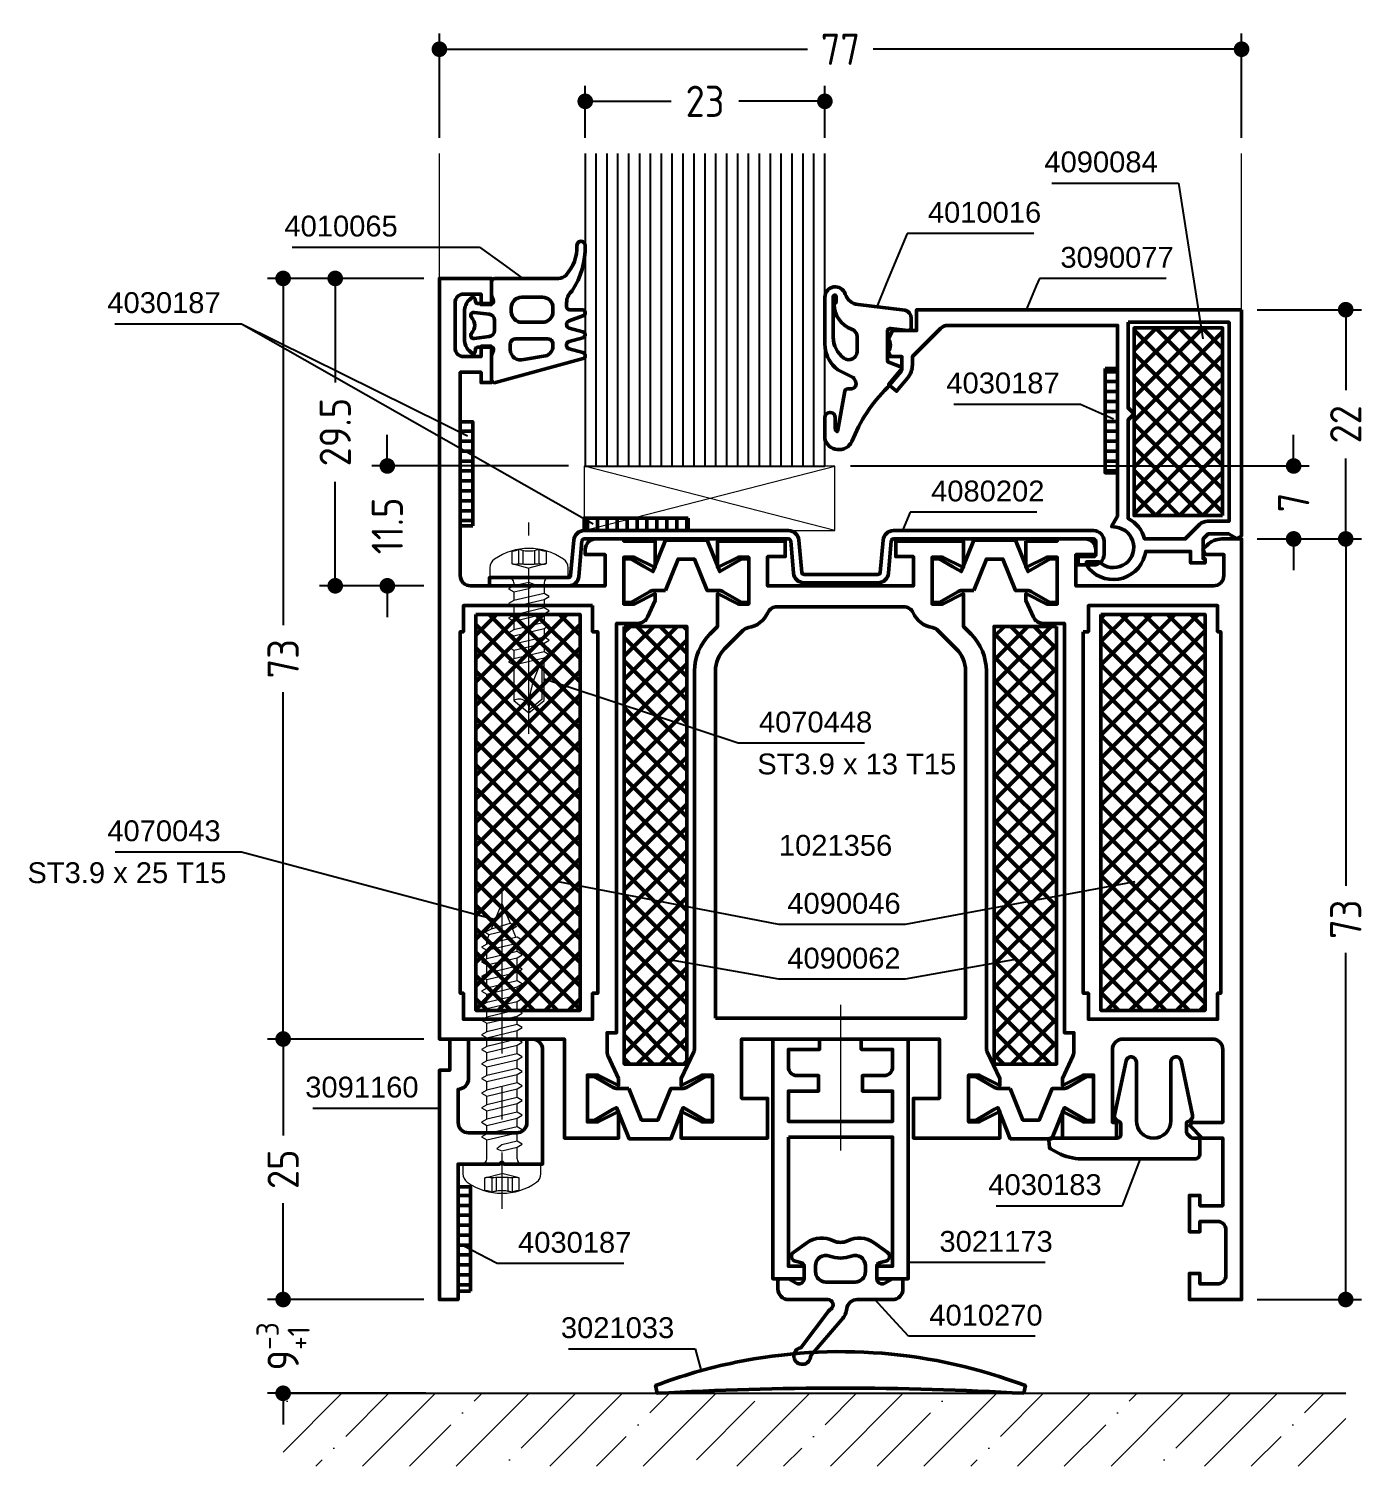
# Model space of a CAD drawing. Header units: millimetres. Extents: x 34 to 162, y 72 to 210.
import ezdxf
from ezdxf.enums import TextEntityAlignment as Align

# ---------------------------------------------------------------- set-up
doc = ezdxf.new("R2010")
doc.units = ezdxf.units.MM
doc.linetypes.add('CENTER', pattern=[50.8, 31.75, -6.35, 6.35, -6.35])
doc.linetypes.add('HIDDEN', pattern=[9.525, 6.35, -3.175])
for name, color, linetype, lineweight in [('AM_5', 3, 'Continuous', 25), ('AM_C', 50, 'Continuous', 50), ('AM_S', 80, 'Continuous', 50), ('Cent3', 70, 'CENTER', 18), ('CHide4', 10, 'HIDDEN', 13), ('Cont2', 2, 'Continuous', 25), ('Cont3', 70, 'Continuous', 18), ('Cont4', 10, 'Continuous', 13)]:
    doc.layers.add(name, color=color, linetype=linetype, lineweight=lineweight)
doc.styles.add('HBS_DIMTEXTSTYLE', font='isocp.shx')
doc.styles.add('SWISSL', font='swissl.ttf')
doc.dimstyles.new('Konstruktionsschnitt 1-1$0', dxfattribs={"dimscale": 0, "dimtxt": 3, "dimasz": 1.5, "dimexe": 1.5, "dimexo": 1.5, "dimgap": 1.5, "dimtad": 0, "dimdsep": 46, "dimtxsty": 'HBS_DIMTEXTSTYLE', "dimblk": 'PUNKT', "dimcen": 0, "dimclrd": 3, "dimclre": 3, "dimclrt": 2, "dimadec": 1, "dimazin": 2, "dimtfac": 0.7, "dimtofl": 0, "dimtmove": 0, "dimatfit": 3, "dimfxl": 0, "dimtolj": 1, "dimtzin": 0, "dimarcsym": 0})

# ---------------------------------------------------------------- blocks, each defined once
blk = doc.blocks.new('*U22', base_point=(87.42, 214.28))
for p, q in [((88.46, 214.28), (88.46, 244.28)), ((89.51, 214.28), (89.51, 244.28)), ((90.56, 214.28), (90.56, 244.28)), ((91.6, 214.28), (91.6, 244.28)), ((92.65, 214.28), (92.65, 244.28)), ((93.69, 214.28), (93.69, 244.28)), ((94.74, 214.28), (94.74, 244.28)), ((95.78, 214.28), (95.78, 244.28)), ((96.83, 214.28), (96.83, 244.28)), ((97.87, 214.28), (97.87, 244.28)), ((98.92, 214.28), (98.92, 244.28)), ((99.96, 214.28), (99.96, 244.28)), ((101.01, 214.28), (101.01, 244.28)), ((102.06, 214.28), (102.06, 244.28)), ((103.1, 214.28), (103.1, 244.28)), ((104.15, 214.28), (104.15, 244.28)), ((105.19, 214.28), (105.19, 244.28)), ((106.24, 214.28), (106.24, 244.28)), ((107.28, 214.28), (107.28, 244.28)), ((108.33, 214.28), (108.33, 244.28)), ((109.37, 214.28), (109.37, 244.28))]:
    blk.add_line(p, q)
blk.add_lwpolyline([(87.42, 244.28), (87.42, 214.28), (110.42, 214.28), (110.42, 244.28)])
blk = doc.blocks.new('PUNKT')
at = {"color": 0, "linetype": 'Continuous'}
blk.add_line((-0.5, 0), (-1, 0), dxfattribs=at)
at = {"color": 0, "linetype": 'Continuous', "const_width": 0.5}
blk.add_lwpolyline([(-0.25, 0, 1), (0.25, 0, 1)], format="xyb", close=True, dxfattribs=at)
blk = doc.blocks.new('*D30')
at = {"layer": 'AM_5', "color": 3, "lineweight": -2, "transparency": 16777216}
for p, q in [((71.92, 186.12), (56.92, 186.12)), ((58.42, 184.62), (58.42, 152.83)), ((58.42, 114.62), (58.42, 146.4)), ((71.92, 113.12), (56.92, 113.12))]:
    blk.add_line(p, q, dxfattribs=at)
at = {"layer": 'AM_5', "color": 3, "lineweight": -2, "transparency": 16777216, "xscale": 1.5, "yscale": 1.5, "zscale": 1.5}
for p, rotation in [((58.42, 186.12), 90), ((58.42, 113.12), 270)]:
    blk.add_blockref('PUNKT', p, dxfattribs=dict(at, rotation=rotation))
at = {"layer": 'AM_5', "color": 2, "transparency": 16777216, "insert": (58.42, 149.62), "char_height": 3, "attachment_point": 5, "rotation": 90, "style": 'HBS_DIMTEXTSTYLE'}
blk.add_mtext('\\A1;73', dxfattribs=at)
blk = doc.blocks.new('*D31')
at = {"layer": 'AM_5', "color": 3, "lineweight": -2, "transparency": 16777216}
for p, q in [((151.92, 161.12), (161.92, 161.12)), ((160.42, 159.62), (160.42, 127.83)), ((160.42, 89.62), (160.42, 121.4)), ((151.92, 88.12), (161.92, 88.12))]:
    blk.add_line(p, q, dxfattribs=at)
at = {"layer": 'AM_5', "color": 3, "lineweight": -2, "transparency": 16777216, "xscale": 1.5, "yscale": 1.5, "zscale": 1.5}
for p, rotation in [((160.42, 161.12), 90), ((160.42, 88.12), 270)]:
    blk.add_blockref('PUNKT', p, dxfattribs=dict(at, rotation=rotation))
at = {"layer": 'AM_5', "color": 2, "transparency": 16777216, "insert": (160.42, 124.62), "char_height": 3, "attachment_point": 5, "rotation": 90, "style": 'HBS_DIMTEXTSTYLE'}
blk.add_mtext('\\A1;73', dxfattribs=at)
blk = doc.blocks.new('*D32')
at = {"layer": 'AM_5', "color": 3, "lineweight": -2, "transparency": 16777216}
for p, q in [((58.42, 89.62), (58.42, 91.12)), ((71.92, 88.12), (56.92, 88.12)), ((72.12, 79.12), (56.92, 79.12)), ((58.42, 77.62), (58.42, 76.12))]:
    blk.add_line(p, q, dxfattribs=at)
at = {"layer": 'AM_5', "color": 3, "lineweight": -2, "transparency": 16777216, "xscale": 1.5, "yscale": 1.5, "zscale": 1.5}
for p, rotation in [((58.42, 88.12), 270), ((58.42, 79.12), 90)]:
    blk.add_blockref('PUNKT', p, dxfattribs=dict(at, rotation=rotation))
at = {"layer": 'AM_5', "color": 2, "transparency": 16777216, "insert": (58.42, 83.62), "char_height": 3, "attachment_point": 5, "rotation": 90, "style": 'HBS_DIMTEXTSTYLE'}
blk.add_mtext('\\A1;9{}{\\H0.71x;\\C2;\\S-3^ +1;}', dxfattribs=at)
blk = doc.blocks.new('ws4070043')
at = {"layer": 'Cent3', "ltscale": 0.5}
blk.add_line((0, -26.5), (0, 4.3), dxfattribs=at)
at = {"layer": 'CHide4', "ltscale": 0.3}
for p, q in [((-0.97, 1.33), (-0.97, 2.72)), ((-0.56, 1.33), (-0.56, 2.61)), ((0.56, 1.33), (0.56, 2.61)), ((0.97, 1.33), (0.97, 2.72))]:
    blk.add_line(p, q, dxfattribs=at)
for points in [[(-1.65, 2.56), (-1.65, 1.33)], [(1.65, 2.56), (1.65, 1.33)], [(-1.65, 1.33), (0, 0.89)], [(1.65, 1.33), (0, 0.89)]]:
    blk.add_lwpolyline(points, dxfattribs=at)
for centre, radius, start, end in [((-1.59, 3.84), 1.28, 267.2848, 298.8872), ((0, 5.49), 2.94, 250.6988, 289.3012), ((1.59, 3.84), 1.28, 241.1128, 272.7152), ((-1.31, 2.49), 1.21, 253.6643, 286.3357), ((0, 11.41), 10.13, 264.4948, 275.5052), ((1.31, 2.49), 1.21, 253.6643, 286.3357)]:
    blk.add_arc(centre, radius, start, end, dxfattribs=at)
at = {"layer": 'Cont4'}
blk.add_lwpolyline([(3.32, 1.75, 0.314856), (-3.32, 1.75, 0.244912), (-3.75, 0.93), (-3.75, 0), (3.75, 0), (3.75, 0.93, 0.244912), (3.32, 1.75, 0.138291)], format="xyb", dxfattribs=at)
for points in [[(-1.95, -1.9), (-1.45, -2.19), (0, -1.84), (0.5, -1.47), (0, -1.27), (-1.45, -1.61)], [(-1.95, -3.3), (-1.45, -3.59), (1.45, -2.9), (1.95, -2.61), (1.45, -2.32), (-1.45, -3.01)], [(-1.95, -4.7), (-1.45, -4.99), (1.45, -4.3), (1.95, -4.01), (1.45, -3.72), (-1.45, -4.41)], [(-1.95, -6.1), (-1.45, -6.39), (1.45, -5.7), (1.95, -5.41), (1.45, -5.12), (-1.45, -5.81)], [(-1.95, -7.5), (-1.45, -7.79), (1.45, -7.1), (1.95, -6.81), (1.45, -6.52), (-1.45, -7.21)], [(-1.95, -8.9), (-1.45, -9.19), (1.45, -8.5), (1.95, -8.21), (1.45, -7.92), (-1.45, -8.61)], [(-1.95, -10.3), (-1.45, -10.59), (1.45, -9.9), (1.95, -9.61), (1.45, -9.32), (-1.45, -10.01)], [(-1.95, -11.7), (-1.45, -11.99), (1.45, -11.3), (1.95, -11.01), (1.45, -10.72), (-1.45, -11.41)], [(-1.95, -13.1), (-1.45, -13.39), (1.45, -12.7), (1.95, -12.41), (1.45, -12.12), (-1.45, -12.81)], [(-1.95, -14.5), (-1.45, -14.79), (1.45, -14.1), (1.95, -13.81), (1.45, -13.52), (-1.45, -14.21)], [(-1.95, -15.9), (-1.45, -16.19), (1.45, -15.5), (1.95, -15.21), (1.45, -14.92), (-1.45, -15.61)], [(-1.95, -17.3), (-1.45, -17.59), (1.45, -16.9), (1.95, -16.61), (1.45, -16.32), (-1.45, -17.01)], [(-1.95, -18.7), (-1.45, -18.99), (1.45, -18.3), (1.95, -18.01), (1.45, -17.72), (-1.45, -18.41)], [(-1.45, -20.39), (1.45, -19.7), (1.95, -19.41), (1.45, -19.12), (-1.45, -19.81), (-1.95, -20.1)], [(-1.45, -21.21), (-1.95, -21.5), (-1.45, -21.79), (1.45, -21.1), (1.95, -20.81), (1.45, -20.52)], [(1.24, -22), (1.63, -22.27), (1.01, -22.57), (-0.78, -23.11), (-1.41, -22.8), (-1.02, -22.54)]]:
    blk.add_lwpolyline(points, close=True, dxfattribs=at)
for points in [[(-1.45, -0.5), (-1.45, -1.61)], [(1.45, -0.5), (1.45, -2.32)], [(-1.45, -2.19), (-1.45, -3.01)], [(-1.45, -3.59), (-1.45, -4.41)], [(1.45, -2.9), (1.45, -3.72)], [(-1.45, -4.99), (-1.45, -5.81)], [(1.45, -4.3), (1.45, -5.12)], [(-1.45, -6.39), (-1.45, -7.21)], [(1.45, -5.7), (1.45, -6.52)], [(-1.45, -7.79), (-1.45, -8.61)], [(1.45, -7.1), (1.45, -7.92)], [(-1.45, -9.19), (-1.45, -10.01)], [(1.45, -8.5), (1.45, -9.32)], [(-1.45, -10.59), (-1.45, -11.41)], [(1.45, -9.9), (1.45, -10.72)], [(-1.45, -11.99), (-1.45, -12.81)], [(1.45, -11.3), (1.45, -12.12)], [(-1.45, -13.39), (-1.45, -14.21)], [(1.45, -12.7), (1.45, -13.52)], [(-1.45, -14.79), (-1.45, -15.61)], [(1.45, -14.1), (1.45, -14.92)], [(-1.45, -16.19), (-1.45, -17.01)], [(1.45, -15.5), (1.45, -16.32)], [(-1.45, -17.59), (-1.45, -18.41)], [(1.45, -16.9), (1.45, -17.72)], [(-1.45, -18.99), (-1.45, -19.81)], [(1.45, -18.3), (1.45, -19.12)], [(-1.45, -20.39), (-1.45, -21.21)], [(1.45, -19.7), (1.45, -20.52)], [(-1.02, -22.54), (-1.34, -21.76)], [(1.24, -22), (1.45, -21.5)], [(1.45, -21.1), (1.45, -21.5)], [(1.01, -22.57), (0, -25), (-0.78, -23.11)]]:
    blk.add_lwpolyline(points, dxfattribs=at)
for centre, start, end in [((-1.95, -0.5), 0, 90), ((1.95, -0.5), 90, 180)]:
    blk.add_arc(centre, 0.5, start, end, dxfattribs=at)
blk = doc.blocks.new('ws4070448')
at = {"layer": 'Cent3', "ltscale": 0.5}
blk.add_lwpolyline([(0, -15.02), (0, 5.29)], dxfattribs=at)
at = {"layer": 'CHide4', "ltscale": 0.3}
for p, q in [((-0.97, 1.33), (-0.97, 2.72)), ((-0.56, 1.33), (-0.56, 2.61)), ((0.56, 1.33), (0.56, 2.61)), ((0.97, 1.33), (0.97, 2.72))]:
    blk.add_line(p, q, dxfattribs=at)
for points in [[(-1.65, 2.56), (-1.65, 1.33)], [(1.65, 2.56), (1.65, 1.33)], [(-1.65, 1.33), (0, 0.89)], [(1.65, 1.33), (0, 0.89)]]:
    blk.add_lwpolyline(points, dxfattribs=at)
for centre, radius, start, end in [((-1.59, 3.84), 1.28, 267.2848, 298.8872), ((0, 5.49), 2.94, 250.6988, 289.3012), ((1.59, 3.84), 1.28, 241.1128, 272.7152), ((-1.31, 2.49), 1.21, 253.6643, 286.3357), ((0, 11.41), 10.13, 264.4948, 275.5052), ((1.31, 2.49), 1.21, 253.6643, 286.3357)]:
    blk.add_arc(centre, radius, start, end, dxfattribs=at)
at = {"layer": 'Cont4'}
blk.add_lwpolyline([(3.32, 1.75, 0.314856), (-3.32, 1.75, 0.244912), (-3.75, 0.93), (-3.75, 0), (3.75, 0), (3.75, 0.93, 0.244912), (3.32, 1.75, 0.138291)], format="xyb", dxfattribs=at)
for points in [[(-1.95, -1.1), (-1.45, -1.39), (0, -1.04), (0.5, -0.67), (0, -0.47), (-1.45, -0.81)], [(-1.95, -2.5), (-1.45, -2.79), (1.45, -2.1), (1.95, -1.81), (1.45, -1.52), (-1.45, -2.21)], [(-1.95, -3.9), (-1.45, -4.19), (1.45, -3.5), (1.95, -3.21), (1.45, -2.92), (-1.45, -3.61)], [(-1.95, -5.3), (-1.45, -5.59), (1.45, -4.9), (1.95, -4.61), (1.45, -4.32), (-1.45, -5.01)], [(-1.95, -6.7), (-1.45, -6.99), (1.45, -6.3), (1.95, -6.01), (1.45, -5.72), (-1.45, -6.41)], [(-1.45, -8.39), (1.45, -7.7), (1.95, -7.41), (1.45, -7.12), (-1.45, -7.81), (-1.95, -8.1)]]:
    blk.add_lwpolyline(points, close=True, dxfattribs=at)
for points in [[(-1.45, -0.5), (-1.45, -0.81)], [(1.45, -0.5), (1.45, -1.52)], [(-1.45, -1.39), (-1.45, -2.21)], [(-1.45, -1.39), (-1.45, -2.21)], [(1.45, -2.1), (1.45, -2.92)], [(-1.45, -2.79), (-1.45, -3.61)], [(1.45, -3.5), (1.45, -4.32)], [(-1.45, -4.19), (-1.45, -5.01)], [(1.45, -4.9), (1.45, -5.72)], [(-1.45, -5.59), (-1.45, -6.41)], [(1.45, -6.3), (1.45, -7.12)], [(-1.45, -6.99), (-1.45, -7.81)], [(-1.45, -8.38), (-1.45, -11.81), (0, -13), (1.45, -11.79), (1.45, -7.7)], [(1.24, -8.17), (1.24, -11.7), (0.03, -12.71)]]:
    blk.add_lwpolyline(points, dxfattribs=at)
for centre, radius, start, end in [((-1.95, -0.5), 0.5, 0, 90), ((1.95, -0.5), 0.5, 90, 180), ((8.74, -12.6), 8.74, 146.5114, 182.6031), ((-0.95, -12.64), 0.965, 350.682, 121.1143)]:
    blk.add_arc(centre, radius, start, end, dxfattribs=at)
blk = doc.blocks.new('*D37')
at = {"layer": 'AM_5', "color": 3, "lineweight": -2, "transparency": 16777216}
for p, q in [((151.92, 183.12), (161.92, 183.12)), ((160.42, 181.62), (160.42, 175.39)), ((160.42, 162.62), (160.42, 168.84)), ((151.92, 161.12), (161.92, 161.12))]:
    blk.add_line(p, q, dxfattribs=at)
at = {"layer": 'AM_5', "color": 3, "lineweight": -2, "transparency": 16777216, "xscale": 1.5, "yscale": 1.5, "zscale": 1.5}
for p, rotation in [((160.42, 183.12), 90), ((160.42, 161.12), 270)]:
    blk.add_blockref('PUNKT', p, dxfattribs=dict(at, rotation=rotation))
at = {"layer": 'AM_5', "color": 2, "transparency": 16777216, "insert": (160.42, 172.12), "char_height": 3, "attachment_point": 5, "rotation": 90, "style": 'HBS_DIMTEXTSTYLE'}
blk.add_mtext('\\A1;22', dxfattribs=at)
blk = doc.blocks.new('*D38')
at = {"layer": 'AM_5', "color": 3, "lineweight": -2, "transparency": 16777216}
for p, q in [((155.42, 169.62), (155.42, 171.12)), ((112.87, 168.12), (156.92, 168.12)), ((151.92, 161.12), (156.92, 161.12)), ((155.42, 159.62), (155.42, 158.12))]:
    blk.add_line(p, q, dxfattribs=at)
at = {"layer": 'AM_5', "color": 3, "lineweight": -2, "transparency": 16777216, "xscale": 1.5, "yscale": 1.5, "zscale": 1.5}
for p, rotation in [((155.42, 168.12), 270), ((155.42, 161.12), 90)]:
    blk.add_blockref('PUNKT', p, dxfattribs=dict(at, rotation=rotation))
at = {"layer": 'AM_5', "color": 2, "transparency": 16777216, "insert": (155.42, 164.62), "char_height": 3, "attachment_point": 5, "rotation": 90, "style": 'HBS_DIMTEXTSTYLE'}
blk.add_mtext('\\A1;7', dxfattribs=at)
blk = doc.blocks.new('*D39')
at = {"layer": 'AM_5', "color": 3, "lineweight": -2, "transparency": 16777216}
for p, q in [((71.92, 186.12), (61.92, 186.12)), ((63.42, 184.62), (63.42, 176.12)), ((63.42, 158.12), (63.42, 166.61)), ((71.92, 156.62), (61.92, 156.62))]:
    blk.add_line(p, q, dxfattribs=at)
at = {"layer": 'AM_5', "color": 3, "lineweight": -2, "transparency": 16777216, "xscale": 1.5, "yscale": 1.5, "zscale": 1.5}
for p, rotation in [((63.42, 186.12), 90), ((63.42, 156.62), 270)]:
    blk.add_blockref('PUNKT', p, dxfattribs=dict(at, rotation=rotation))
at = {"layer": 'AM_5', "color": 2, "transparency": 16777216, "insert": (63.42, 171.37), "char_height": 3, "attachment_point": 5, "rotation": 90, "style": 'HBS_DIMTEXTSTYLE'}
blk.add_mtext('\\A1;29.5', dxfattribs=at)
blk = doc.blocks.new('*D40')
at = {"layer": 'AM_5', "color": 3, "lineweight": -2, "transparency": 16777216}
for p, q in [((68.42, 169.62), (68.42, 171.12)), ((85.8, 168.12), (66.92, 168.12)), ((71.92, 156.62), (66.92, 156.62)), ((68.42, 155.12), (68.42, 153.62))]:
    blk.add_line(p, q, dxfattribs=at)
at = {"layer": 'AM_5', "color": 3, "lineweight": -2, "transparency": 16777216, "xscale": 1.5, "yscale": 1.5, "zscale": 1.5}
for p, rotation in [((68.42, 168.12), 270), ((68.42, 156.62), 90)]:
    blk.add_blockref('PUNKT', p, dxfattribs=dict(at, rotation=rotation))
at = {"layer": 'AM_5', "color": 2, "transparency": 16777216, "insert": (68.42, 162.37), "char_height": 3, "attachment_point": 5, "rotation": 90, "style": 'HBS_DIMTEXTSTYLE'}
blk.add_mtext('\\A1;11.5', dxfattribs=at)
blk = doc.blocks.new('*D41')
at = {"layer": 'AM_5', "color": 3, "lineweight": -2, "transparency": 16777216}
for p, q in [((71.92, 113.12), (56.92, 113.12)), ((58.42, 111.62), (58.42, 103.87)), ((58.42, 89.62), (58.42, 97.37)), ((71.92, 88.12), (56.92, 88.12))]:
    blk.add_line(p, q, dxfattribs=at)
at = {"layer": 'AM_5', "color": 3, "lineweight": -2, "transparency": 16777216, "xscale": 1.5, "yscale": 1.5, "zscale": 1.5}
for p, rotation in [((58.42, 113.12), 90), ((58.42, 88.12), 270)]:
    blk.add_blockref('PUNKT', p, dxfattribs=dict(at, rotation=rotation))
at = {"layer": 'AM_5', "color": 2, "transparency": 16777216, "insert": (58.42, 100.62), "char_height": 3, "attachment_point": 5, "rotation": 90, "style": 'HBS_DIMTEXTSTYLE'}
blk.add_mtext('\\A1;25', dxfattribs=at)
blk = doc.blocks.new('*D42')
at = {"layer": 'AM_5', "color": 3, "lineweight": -2, "transparency": 16777216}
for p, q in [((87.42, 199.62), (87.42, 204.62)), ((110.42, 199.62), (110.42, 204.62)), ((88.92, 203.12), (95.67, 203.12)), ((108.92, 203.12), (102.17, 203.12))]:
    blk.add_line(p, q, dxfattribs=at)
at = {"layer": 'AM_5', "color": 3, "lineweight": -2, "transparency": 16777216, "xscale": 1.5, "yscale": 1.5, "zscale": 1.5, "rotation": 180}
blk.add_blockref('PUNKT', (87.42, 203.12), dxfattribs=at)
at = {"layer": 'AM_5', "color": 3, "lineweight": -2, "transparency": 16777216, "xscale": 1.5, "yscale": 1.5, "zscale": 1.5}
blk.add_blockref('PUNKT', (110.42, 203.12), dxfattribs=at)
at = {"layer": 'AM_5', "color": 2, "transparency": 16777216, "insert": (98.92, 203.12), "char_height": 3, "attachment_point": 5, "style": 'HBS_DIMTEXTSTYLE'}
blk.add_mtext('\\A1;23', dxfattribs=at)
blk = doc.blocks.new('*D43')
at = {"layer": 'AM_5', "color": 3, "lineweight": -2, "transparency": 16777216}
for p, q in [((73.42, 199.62), (73.42, 209.62)), ((150.42, 199.62), (150.42, 209.62)), ((74.92, 208.12), (108.77, 208.12)), ((148.92, 208.12), (115.07, 208.12))]:
    blk.add_line(p, q, dxfattribs=at)
at = {"layer": 'AM_5', "color": 3, "lineweight": -2, "transparency": 16777216, "xscale": 1.5, "yscale": 1.5, "zscale": 1.5, "rotation": 180}
blk.add_blockref('PUNKT', (73.42, 208.12), dxfattribs=at)
at = {"layer": 'AM_5', "color": 3, "lineweight": -2, "transparency": 16777216, "xscale": 1.5, "yscale": 1.5, "zscale": 1.5}
blk.add_blockref('PUNKT', (150.42, 208.12), dxfattribs=at)
at = {"layer": 'AM_5', "color": 2, "transparency": 16777216, "insert": (111.92, 208.12), "char_height": 3, "attachment_point": 5, "style": 'HBS_DIMTEXTSTYLE'}
blk.add_mtext('\\A1;77', dxfattribs=at)
blk = doc.blocks.new('*S347')
at = {"layer": 'AM_5', "color": 3, "linetype": 'Continuous'}
blk.add_line((130.72, 185.41), (129.73, 183.12), dxfattribs=at)
at = {"layer": 'AM_5', "color": 3}
for p, q in [((131.03, 186.12), (130.72, 185.41)), ((143.18, 186.12), (131.03, 186.12))]:
    blk.add_line(p, q, dxfattribs=at)
at = {"layer": 'AM_5', "color": 2, "insert": (133.03, 187.12), "char_height": 2, "attachment_point": 7, "style": 'SWISSL'}
blk.add_mtext('3090077', dxfattribs=at)
blk = doc.blocks.new('*S348')
at = {"layer": 'AM_5', "color": 3}
for p, q in [((118.31, 190.44), (116.35, 185.71)), ((130.47, 190.44), (118.31, 190.44))]:
    blk.add_line(p, q, dxfattribs=at)
at = {"layer": 'AM_5', "color": 3, "linetype": 'Continuous'}
blk.add_line((116.35, 185.71), (115.4, 183.4), dxfattribs=at)
at = {"layer": 'AM_5', "color": 2, "insert": (120.31, 191.44), "char_height": 2, "attachment_point": 7, "style": 'SWISSL'}
blk.add_mtext('4010016', dxfattribs=at)
blk = doc.blocks.new('*S349')
at = {"layer": 'AM_5', "color": 3}
for p, q in [((59.29, 189.12), (77.27, 189.12)), ((77.27, 189.12), (79.4, 187.58))]:
    blk.add_line(p, q, dxfattribs=at)
at = {"layer": 'AM_5', "color": 3, "linetype": 'Continuous'}
blk.add_line((79.4, 187.58), (81.43, 186.12), dxfattribs=at)
at = {"layer": 'AM_5', "color": 2, "insert": (69.42, 190.12), "char_height": 2, "attachment_point": 9, "style": 'SWISSL'}
blk.add_mtext('4010065', dxfattribs=at)
blk = doc.blocks.new('*S350')
at = {"layer": 'AM_5', "color": 3}
for p, q in [((42.27, 181.77), (54.42, 181.77)), ((54.42, 181.77), (73.89, 172.14)), ((54.42, 181.77), (86, 163.81))]:
    blk.add_line(p, q, dxfattribs=at)
at = {"layer": 'AM_5', "color": 3, "linetype": 'Continuous'}
for p, q in [((73.89, 172.14), (76.13, 171.03)), ((86, 163.81), (88.17, 162.58))]:
    blk.add_line(p, q, dxfattribs=at)
at = {"layer": 'AM_5', "color": 2, "insert": (52.42, 182.77), "char_height": 2, "attachment_point": 9, "style": 'SWISSL'}
blk.add_mtext('4030187', dxfattribs=at)
blk = doc.blocks.new('*S351')
at = {"layer": 'AM_5', "color": 3}
for p, q in [((118.62, 163.69), (117.87, 161.92)), ((130.76, 163.69), (118.62, 163.69))]:
    blk.add_line(p, q, dxfattribs=at)
at = {"layer": 'AM_5', "color": 2, "insert": (120.62, 164.69), "char_height": 2, "attachment_point": 7, "style": 'SWISSL'}
blk.add_mtext('4080202', dxfattribs=at)
blk = doc.blocks.new('*S352')
at = {"layer": 'AM_5', "color": 3}
for p, q in [((122.81, 174.06), (134.96, 174.06)), ((134.96, 174.06), (135.83, 173.67))]:
    blk.add_line(p, q, dxfattribs=at)
at = {"layer": 'AM_5', "color": 3, "linetype": 'Continuous'}
blk.add_line((135.83, 173.67), (138.12, 172.65), dxfattribs=at)
at = {"layer": 'AM_5', "color": 2, "insert": (132.96, 175.06), "char_height": 2, "attachment_point": 9, "style": 'SWISSL'}
blk.add_mtext('4030187', dxfattribs=at)
blk = doc.blocks.new('*S353')
at = {"layer": 'AM_5', "color": 3, "linetype": 'Continuous'}
blk.add_line((85.84, 146.89), (83.47, 147.67), dxfattribs=at)
at = {"layer": 'AM_5', "color": 3}
for p, q in [((102.09, 141.52), (85.84, 146.89)), ((114.23, 141.52), (102.09, 141.52))]:
    blk.add_line(p, q, dxfattribs=at)
at = {"layer": 'AM_5', "color": 2, "insert": (104.09, 142.52), "char_height": 2, "attachment_point": 7, "style": 'SWISSL'}
blk.add_mtext('4070448', dxfattribs=at)
blk = doc.blocks.new('ZAHL links')
at = {"layer": 'AM_5', "color": 2, "style": 'SWISSL'}
blk.add_attdef('XXX', (1.85, -2.5), '', height=1.5, dxfattribs=at)
blk = doc.blocks.new('*S354')
at = {"layer": 'AM_5', "color": 3, "linetype": 'Continuous'}
blk.add_line((78.05, 92.06), (75.83, 93.22), dxfattribs=at)
at = {"layer": 'AM_5', "color": 3}
for p, q in [((78.97, 91.58), (78.05, 92.06)), ((91.12, 91.58), (78.97, 91.58))]:
    blk.add_line(p, q, dxfattribs=at)
at = {"layer": 'AM_5', "color": 2, "insert": (80.97, 92.58), "char_height": 2, "attachment_point": 7, "style": 'SWISSL'}
blk.add_mtext('4030187', dxfattribs=at)
blk = doc.blocks.new('*S355')
at = {"layer": 'AM_5', "color": 3}
blk.add_line((61.26, 106.48), (70.92, 106.48), dxfattribs=at)
at = {"layer": 'AM_5', "color": 3, "linetype": 'Continuous'}
blk.add_line((70.92, 106.48), (73.42, 106.48), dxfattribs=at)
at = {"layer": 'AM_5', "color": 2, "insert": (71.42, 107.48), "char_height": 2, "attachment_point": 9, "style": 'SWISSL'}
blk.add_mtext('3091160', dxfattribs=at)
blk = doc.blocks.new('*S356')
at = {"layer": 'AM_5', "color": 3}
for p, q in [((85.82, 83.39), (97.96, 83.39)), ((97.96, 83.39), (98.54, 81.29))]:
    blk.add_line(p, q, dxfattribs=at)
at = {"layer": 'AM_5', "color": 2, "insert": (95.96, 84.39), "char_height": 2, "attachment_point": 9, "style": 'SWISSL'}
blk.add_mtext('3021033', dxfattribs=at)
blk = doc.blocks.new('*S357')
at = {"layer": 'AM_5', "color": 3, "linetype": 'Continuous'}
blk.add_line((116.91, 86.27), (115.22, 88.12), dxfattribs=at)
at = {"layer": 'AM_5', "color": 3}
for p, q in [((118.45, 84.59), (116.91, 86.27)), ((130.61, 84.59), (118.45, 84.59))]:
    blk.add_line(p, q, dxfattribs=at)
at = {"layer": 'AM_5', "color": 2, "insert": (120.45, 85.59), "char_height": 2, "attachment_point": 7, "style": 'SWISSL'}
blk.add_mtext('4010270', dxfattribs=at)
blk = doc.blocks.new('*S358')
at = {"layer": 'AM_5', "color": 3, "linetype": 'Continuous'}
blk.add_line((139.82, 99.28), (140.71, 101.62), dxfattribs=at)
at = {"layer": 'AM_5', "color": 3}
for p, q in [((138.99, 97.12), (139.82, 99.28)), ((126.85, 97.12), (138.99, 97.12))]:
    blk.add_line(p, q, dxfattribs=at)
at = {"layer": 'AM_5', "color": 2, "insert": (136.99, 98.12), "char_height": 2, "attachment_point": 9, "style": 'SWISSL'}
blk.add_mtext('4030183', dxfattribs=at)
blk = doc.blocks.new('*S359')
at = {"layer": 'AM_5', "color": 3, "linetype": 'Continuous'}
blk.add_line((120.92, 91.67), (118.42, 91.67), dxfattribs=at)
at = {"layer": 'AM_5', "color": 3}
blk.add_line((131.56, 91.67), (120.92, 91.67), dxfattribs=at)
at = {"layer": 'AM_5', "color": 2, "insert": (121.42, 92.67), "char_height": 2, "attachment_point": 7, "style": 'SWISSL'}
blk.add_mtext('3021173', dxfattribs=at)
blk = doc.blocks.new('*S360')
at = {"layer": 'AM_5', "color": 3}
for p, q in [((42.29, 131.08), (54.42, 131.08)), ((54.42, 131.08), (76.37, 125.24))]:
    blk.add_line(p, q, dxfattribs=at)
at = {"layer": 'AM_5', "color": 3, "linetype": 'Continuous'}
blk.add_line((76.37, 125.24), (78.79, 124.6), dxfattribs=at)
at = {"layer": 'AM_5', "color": 2, "insert": (52.42, 132.08), "char_height": 2, "attachment_point": 9, "style": 'SWISSL'}
blk.add_mtext('4070043', dxfattribs=at)
blk = doc.blocks.new('ZAHL rechts')
at = {"layer": 'AM_5', "color": 2, "style": 'SWISSL'}
blk.add_attdef('XXX', text='', height=1.5, dxfattribs=at).set_placement((-1.95, -2.5), align=Align.RIGHT)
blk = doc.blocks.new('*S361')
at = {"layer": 'AM_5', "color": 3}
for p, q in [((132.21, 195.28), (144.37, 195.28)), ((144.37, 195.28), (146.32, 182.79))]:
    blk.add_line(p, q, dxfattribs=at)
at = {"layer": 'AM_5', "color": 3, "linetype": 'Continuous'}
blk.add_line((146.32, 182.79), (146.71, 180.32), dxfattribs=at)
at = {"layer": 'AM_5', "color": 2, "insert": (142.37, 196.28), "char_height": 2, "attachment_point": 9, "style": 'SWISSL'}
blk.add_mtext('4090084', dxfattribs=at)
blk = doc.blocks.new('WI1021356')
for points in [[(-59.8, 27.2), (-60.81, 29.36, -0.109518), (-60.9, 29.78), (-60.9, 31.6), (-60, 31.6), (-60, 70.9), (-57.94, 70.9, 0.294108), (-57.03, 71.49), (-56.3, 73.1), (-56.3, 73.75), (-58.3, 72.75), (-59.3, 72.75), (-59.3, 77.25), (-58.3, 77.25), (-56.3, 76.25), (-56.3, 78.8), (-59.3, 78.8), (-59.3, 79), (-62, 79, 0.414214), (-63, 78), (-63, 77.5), (-61.1, 77.5), (-61.1, 74.5), (-74, 74.5, -0.414214), (-75, 75.5), (-75, 95), (-73, 95), (-73, 94), (-72, 94), (-72, 97.5), (-73, 97.5), (-73, 96.5), (-74.7, 96.5, -0.414214), (-75.5, 97.3), (-75.5, 101.7, -0.414214), (-74.7, 102.5), (-73, 102.5), (-73, 101.5), (-72, 101.5), (-72, 104), (-77, 104), (-77, 31), (-65, 31), (-65, 21.5), (-59.8, 21.5), (-59.8, 24.05), (-61.8, 23.05), (-62.8, 23.05), (-62.8, 27.55), (-61.8, 27.55), (-59.8, 26.55), (-59.8, 27.2)], [(-55.31, 74.05), (-56.43, 74.05, 0.131652), (-56.83, 73.94), (-58.64, 72.9), (-59.3, 72.9), (-59.3, 77.1), (-58.64, 77.1), (-57.3, 76.33), (-56.81, 76.04), (-56.51, 75.87), (-55.3, 78.87), (-51.3, 78.87), (-50.09, 75.87), (-47.96, 77.1), (-47.3, 77.1), (-47.3, 72.9), (-47.96, 72.9), (-49.77, 73.94, 0.131652), (-50.17, 74.05), (-51.29, 74.05), (-52.52, 77.07), (-54.09, 77.07)], [(-52.5, 66.33, -0.198912), (-51.04, 69.86), (-50.3, 70.6), (-50.3, 73.75), (-48.3, 72.75), (-47.3, 72.75), (-47.3, 77.25), (-48.3, 77.25), (-50.3, 76.25), (-50.3, 78.8), (-43.8, 78.8), (-43.8, 77.3), (-45.5, 77.3), (-45.5, 74.5), (-31.5, 74.5), (-31.5, 77.3), (-33.2, 77.3), (-33.2, 78.8), (-26.7, 78.8), (-26.7, 76.25), (-28.7, 77.25), (-29.7, 77.25), (-29.7, 72.75), (-28.7, 72.75), (-26.7, 73.75), (-26.7, 70.6), (-25.96, 69.86, -0.198912), (-24.5, 66.33), (-24.5, 30.21, 0.109518), (-24.41, 29.79), (-23.2, 27.2), (-23.2, 26.55), (-25.2, 27.55), (-26.2, 27.55), (-26.2, 23.05), (-25.2, 23.05), (-23.2, 24.05), (-23.2, 21.5), (-31.5, 21.5), (-31.5, 25.3), (-29, 25.3), (-29, 31), (-48, 31), (-48, 25.3), (-45.5, 25.3), (-45.5, 21.5), (-53.8, 21.5), (-53.8, 24.05), (-51.8, 23.05), (-50.8, 23.05), (-50.8, 27.55), (-51.8, 27.55), (-53.8, 26.55), (-53.8, 27.2), (-52.59, 29.79, 0.109518), (-52.5, 30.21)], [(-25.71, 74.05), (-26.83, 74.05, 0.131652), (-27.23, 73.94), (-29.04, 72.9), (-29.7, 72.9), (-29.7, 77.1), (-29.04, 77.1), (-27.7, 76.33), (-27.21, 76.04), (-26.91, 75.87), (-25.7, 78.87), (-21.7, 78.87), (-20.49, 75.87), (-18.36, 77.1), (-17.7, 77.1), (-17.7, 72.9), (-18.36, 72.9), (-20.17, 73.94, 0.131652), (-20.57, 74.05), (-21.69, 74.05), (-22.91, 77.07), (-24.49, 77.07)], [(-20.7, 78.8), (-20.7, 76.25), (-18.7, 77.25), (-17.7, 77.25), (-17.7, 72.75), (-18.7, 72.75), (-20.7, 73.75), (-20.7, 73.1), (-19.97, 71.49, 0.294108), (-19.06, 70.9), (-17, 70.9), (-17, 31.6), (-16.1, 31.6), (-16.1, 29.78, -0.109518), (-16.19, 29.36), (-17.2, 27.2), (-17.2, 26.55), (-15.2, 27.55), (-14.2, 27.55), (-14.2, 23.05), (-15.2, 23.05), (-17.2, 24.05), (-17.2, 21.5), (-12, 21.5), (-12, 23), (-12.4, 23), (-12.4, 30, -0.414214), (-11.4, 31), (-2.8, 31, -0.414214), (-1.8, 30), (-1.8, 23), (-4.8, 23), (-4.94, 22.66), (-3.78, 21.5), (-1.8, 21.5), (-1.8, 15), (-4, 15), (-4, 16), (-5, 16), (-5, 12.5), (-4, 12.5), (-4, 13.5), (-2.3, 13.5, -0.414214), (-1.5, 12.7), (-1.5, 8.3, -0.414214), (-2.3, 7.5), (-4, 7.5), (-4, 8.5), (-5, 8.5), (-5, 6), (0, 6), (0, 79), (-1.9, 79, 0.198912), (-3.31, 78.41), (-3.71, 78.01), (-3.5, 77.5), (-1.7, 77.5), (-1.7, 75.5, -0.414214), (-2.7, 74.5), (-15.9, 74.5), (-15.9, 77.5), (-14, 77.5), (-14, 78, 0.414214), (-15, 79), (-17.7, 79), (-17.7, 78.8), (-20.7, 78.8)], [(-50.5, 33), (-26.5, 33), (-26.5, 66.33, 0.198912), (-27.38, 68.45), (-29.14, 70.21, 0.154989), (-29.67, 70.49, -0.248244), (-31.53, 71.91, 0.293963), (-32.44, 72.5), (-44.57, 72.5, 0.293963), (-45.48, 71.91, -0.248244), (-47.33, 70.49, 0.154989), (-47.86, 70.21), (-49.62, 68.45, 0.198912), (-50.5, 66.33)], [(-58.81, 26.25), (-59.93, 26.25, -0.131652), (-60.33, 26.36), (-62.14, 27.4), (-62.8, 27.4), (-62.8, 23.2), (-62.14, 23.2), (-60.8, 23.97), (-60.31, 24.26), (-60.01, 24.43), (-58.8, 21.43), (-54.8, 21.43), (-53.59, 24.43), (-51.46, 23.2), (-50.8, 23.2), (-50.8, 27.4), (-51.46, 27.4), (-53.27, 26.36, -0.131652), (-53.67, 26.25), (-54.79, 26.25), (-56.02, 23.23), (-57.59, 23.23)], [(-22.21, 26.25), (-23.33, 26.25, -0.131652), (-23.73, 26.36), (-25.54, 27.4), (-26.2, 27.4), (-26.2, 23.2), (-25.54, 23.2), (-24.2, 23.97), (-23.71, 24.26), (-23.41, 24.43), (-22.2, 21.43), (-18.2, 21.43), (-16.99, 24.43), (-14.86, 23.2), (-14.2, 23.2), (-14.2, 27.4), (-14.86, 27.4), (-16.67, 26.36, -0.131652), (-17.07, 26.25), (-18.19, 26.25), (-19.42, 23.23), (-20.99, 23.23)]]:
    blk.add_lwpolyline(points, format="xyb", close=True)
for points in [[(-62.3, 72.6), (-74.7, 72.6), (-74.7, 70.1), (-75, 70.1), (-75, 35.4), (-74.7, 35.4), (-74.7, 32.9), (-62.3, 32.9), (-62.3, 35.4), (-61.8, 35.4), (-61.8, 70.1), (-62.3, 70.1), (-62.3, 72.6)], [(-15.2, 70.1), (-14.7, 70.1), (-14.7, 72.6), (-2.3, 72.6), (-2.3, 70.1), (-2, 70.1), (-2, 35.4), (-2.3, 35.4), (-2.3, 32.9), (-14.7, 32.9), (-14.7, 35.4), (-15.2, 35.4), (-15.2, 70.1)]]:
    blk.add_lwpolyline(points, close=True)
blk = doc.blocks.new('WI3091160')
blk.add_lwpolyline([(2.8, -9, -0.414214), (1.8, -8), (1.8, -4.83), (2.03, -4.77, 0.34754), (2.8, -3.8), (2.8, 0), (1, 0), (1, -3), (0, -3), (0, -25), (1.8, -25), (1.8, -12), (5.8, -12), (6, -11.8), (6.2, -12), (9.9, -12), (9.9, -1, 0.414214), (8.9, 0), (8.4, 0), (8.4, -8, -0.414214), (7.4, -9), (2.8, -9)], format="xyb", close=True)
blk = doc.blocks.new('WI3021173')
blk.add_lwpolyline([(-30, 9.6), (-20, 9.6), (-20, -2.8), (-21.5, -2.8), (-21.5, -4), (-18.5, -4), (-18.5, 19), (-23, 19), (-23, 18), (-20, 18), (-20, 16.3, -0.414214), (-20.8, 15.5), (-22.9, 15.5), (-22.9, 14), (-20, 14), (-20, 11.1), (-30, 11.1), (-30, 14), (-27.1, 14), (-27.1, 15.5), (-29.2, 15.5, -0.414214), (-30, 16.3), (-30, 18), (-27, 18), (-27, 19), (-31.5, 19), (-31.5, -4), (-28.5, -4), (-28.5, -2.8), (-30, -2.8), (-30, 9.6)], format="xyb", close=True)
blk = doc.blocks.new('WI3090077')
for points in [[(0, 22), (0, 0.3), (-0.45, 0.04), (-1.25, 0.5), (-3.2, 0.5), (-3.7, 0), (-3.7, -1.9), (-3.5, -1.9), (-3.5, -2.3), (-4.9, -2.3), (-4.9, -1.2), (-9.2, -1.2), (-9.3, -1.57, -0.652679), (-14.9, -2.49), (-14.9, -2.2), (-13.66, -2.2, 1.382111), (-12.04, 1.13), (-12.48, 1.19), (-11.9, 2.2), (-11.9, 20.5), (-28.19, 20.5, 0.198912), (-28.89, 20.21), (-31.6, 17.5), (-31.6, 16.71, -0.176327), (-32.07, 15.43), (-33.12, 14.18), (-33.88, 14.82), (-32.6, 16.35), (-32.6, 17.5), (-33.7, 17.5), (-33.93, 17.99, 0.339409), (-33.9, 19.21), (-33.5, 20), (-31.2, 20), (-31.2, 22), (0, 22)], [(-10.9, 20.8), (-10.9, 12.58), (-10.32, 12), (-10.9, 11.42), (-10.9, 1.97, -0.213458), (-9.31, 0), (-5.4, 0), (-3.99, 1.41, -0.198912), (-3.28, 1.7), (-1.2, 1.7), (-1.2, 20.8), (-10.9, 20.8)]]:
    blk.add_lwpolyline(points, format="xyb", close=True)
blk = doc.blocks.new('WI3021033')
blk.add_lwpolyline([(35.59, 0), (35.75, 0.74, 0.142294), (7.95, 2.98), (7.95, 2.98, 0.040161), (0.25, 0.74), (0.41, 0, -0.028383), (35.59, 0)], format="xyb", close=True)
blk = doc.blocks.new('WI4010016')
for points in [[(1.19, 1.96, -0.346133), (1.8, 1.18), (1.8, 0.3, -0.449698), (1.46, 0), (-0.16, 0.2, 0.449698), (-0.5, -0.1), (-0.5, -2.79, 0.315299), (-0.3, -3.07), (0.7, -3.44, -0.548619), (0.81, -3.93), (-0.5, -5.46, 0.104737), (-3.91, -10.66, -0.684728), (-6.5, -10.42), (-6.5, -8.36, -1), (-5.5, -8.36), (-5.5, -9.42, 0.287601), (-5.34, -9.69, 0.156883), (-5.25, -9.53), (-4.59, -5.82, -0.041381), (-4.57, -5.74), (-4.52, -5.69, -0.200274), (-4.31, -5.6), (-4, -5.6, 0.57735), (-3.57, -4.85), (-3.72, -4.58, 0.149451), (-3.85, -4.46), (-5.14, -3.83, -0.069927), (-5.25, -3.76), (-5.51, -3.53, -0.212557), (-6.5, -1.3), (-6.5, 3.2, -0.852431), (-4.55, 3.51, 0.291336), (-3.3, 2.49), (1.19, 1.96)], [(-3.4, -2, -0.612992), (-4.67, -2.65, -0.239931), (-5.7, -0.63), (-5.7, 3.25, -1), (-5.4, 3.25), (-5.4, 2.88, -0.317837), (-5.6, 2.6), (-5.6, 2.51, 0.317975), (-3.93, 0.15, -0.317975), (-3.4, -0.6), (-3.4, -2)]]:
    blk.add_lwpolyline(points, format="xyb", close=True)
blk = doc.blocks.new('WI4010065')
for points in [[(0.3, 0, 0.414214), (0, -0.3), (0, -1.62), (0.19, -2.13, -0.520567), (0, -2.4), (-1.33, -2.4, -0.36397), (-1.53, -2.23), (-1.58, -1.97, 0.594937), (-1.91, -1.85), (-2.12, -2.05, 0.208), (-2.6, -3.15), (-2.6, -5.85, 0.208), (-2.12, -6.95), (-1.91, -7.15, 0.594937), (-1.58, -7.03), (-1.53, -6.77, -0.36397), (-1.33, -6.6), (0, -6.6, -0.520567), (0.19, -6.87), (0, -7.38), (0, -9.7, 0.505497), (0.39, -9.99), (8.79, -7.69, 0.751737), (8.78, -7.11), (7.47, -6.76, -0.767327), (7.47, -6.04), (8.78, -5.69, 0.767327), (8.78, -5.11), (7.46, -4.76, -0.767327), (7.46, -4.08), (8.78, -3.59, 0.876976), (8.7, -3), (7.5, -3, -0.414214), (7.2, -2.7), (7.2, -2.48, -0.051818), (7.23, -2.17, -0.225446), (7.75, -1.18, 0.150709), (9, 3.17, 1.016945), (8.2, 3.15, -0.195341), (7.16, 0.33, -0.211259), (6.42, 0)], [(4.9, -1.8, -0.414214), (5.9, -2.8), (5.9, -3.2, -0.414214), (4.9, -4.2), (2.9, -4.2, -0.414214), (1.9, -3.2), (1.9, -2.8, -0.414214), (2.9, -1.8)], [(0.3, -4.98), (0.3, -4.02, 0.378866), (-0.23, -3.43), (-1.66, -3.25, 0.717695), (-1.91, -3.76, -0.421053), (-1.91, -5.24, 0.717695), (-1.66, -5.75), (-0.23, -5.57, 0.378866)], [(5.4, -5.8, -0.414214), (5.9, -6.3), (5.9, -6.49, -0.328465), (5.2, -7.44), (3.1, -7.78, -0.505497), (1.8, -6.83), (1.8, -6.3, -0.414214), (2.3, -5.8)]]:
    blk.add_lwpolyline(points, format="xyb", close=True)
blk = doc.blocks.new('WI4080202')
blk.add_lwpolyline([(-48.32, -0.18), (-48.61, -3.59, -0.388879), (-49.61, -4.5), (-57.2, -4.5), (-57.2, -3.7), (-49.61, -3.7, 0.388879), (-49.41, -3.52), (-49.11, -0.11, -0.388879), (-48.12, 0.8), (-28.48, 0.8, -0.388879), (-27.49, -0.11), (-27.22, -3.22, 0.388879), (-27.02, -3.4), (-19.88, -3.4, 0.388879), (-19.68, -3.22), (-19.41, -0.11, -0.388879), (-18.42, 0.8), (0.8, 0.8, -0.414214), (1.8, -0.2), (1.8, -1.5, -0.414214), (0.8, -2.5), (-0.7, -2.5), (-0.7, -1.7), (0.8, -1.7, 0.414214), (1, -1.5), (1, -0.2, 0.414214), (0.8, 0), (-18.42, 0, 0.388879), (-18.62, -0.18), (-18.89, -3.29, -0.388879), (-19.88, -4.2), (-27.02, -4.2, -0.388879), (-28.01, -3.29), (-28.28, -0.18, 0.388879), (-28.48, 0), (-48.12, 0, 0.388879), (-48.32, -0.18)], format="xyb", close=True)
blk = doc.blocks.new('WI4030183')
blk.add_lwpolyline([(7.3, 2, -0.414214), (7.8, 1.5), (7.8, 0.2, -0.414214), (7.6, 0), (7.08, 0, 0.198912), (6.94, -0.06), (6.59, -0.41, 0.198912), (6.5, -0.62), (6.5, -1.33, 0.341999), (6.72, -1.62, -0.401322), (7.09, -2.2), (5.99, -7.4, -0.900845), (5, -7.3), (5, -1.65, 1), (1.7, -1.65), (1.7, -7.3, -0.900845), (0.71, -7.4), (-0.39, -2.2, -0.401322), (-0.03, -1.62, 0.341999), (0.2, -1.33), (0.2, -0.3, 0.445229), (-0.13, 0), (-6.51, 0, -0.445229), (-6.71, 0.22), (-6.64, 0.89, -0.249328), (-6.54, 1.05), (-5.85, 1.41, -0.120826), (-3.54, 2), (7.3, 2)], format="xyb", close=True)
blk = doc.blocks.new('WI4010270')
for points in [[(7.71, -2, 0.729814), (7.42, -2.91, -0.075671), (7.64, -3.12), (10.3, -6.62, -2.21525), (9.36, -7.38), (6.36, -3.91, -0.146152), (5.89, -2.87, 0.375711), (4.9, -2), (1.5, -2, -0.414214), (0.5, -1), (0.5, -0.2, -0.414214), (0.7, 0), (1.5, 0), (2.25, -0.43, 0.57735), (3, 0), (3, 1.22, 0.339454), (2.78, 1.51), (2.17, 1.67, -0.63707), (2.01, 2.56), (3.28, 3.45, -0.275106), (5.83, 3.64, 0.235724), (7.17, 3.64, -0.275106), (9.72, 3.45), (10.99, 2.56, -0.63707), (10.83, 1.67), (10.22, 1.51, 0.339454), (10, 1.22), (10, 0, 0.57735), (10.75, -0.43), (11.5, 0), (12.3, 0, -0.414214), (12.5, -0.2), (12.5, -1, -0.414214), (11.5, -2), (7.71, -2)], [(7.9, -0.32, 0.414214), (8.9, 0.68), (8.9, 1.23, 0.523273), (7.55, 2.17, -0.180715), (5.45, 2.17, 0.523273), (4.1, 1.23), (4.1, 0.68, 0.414214), (5.1, -0.32), (7.9, -0.32)]]:
    blk.add_lwpolyline(points, format="xyb", close=True)
blk = doc.blocks.new('WI4030187')
h = blk.add_hatch()
h.set_pattern_fill('LINE', color=256, scale=0.3, angle=90)
h.paths.add_polyline_path([(5, 0), (5, 1.2), (-5, 1.2), (-5, 0)])
blk.add_lwpolyline([(5, 1.2), (5, 0), (-5, 0), (-5, 1.2), (5, 1.2)], close=True)
blk = doc.blocks.new('WI4090084')
h = blk.add_hatch()
h.set_pattern_fill('ANSI37', color=256, scale=0.5)
h.set_pattern_definition([(45, (-18.55, -9.35), (-1.12253, 1.12253), []), (135, (-18.55, -9.35), (-1.12253, -1.12253), [])])
h.paths.add_polyline_path([(-0.55, -0.85), (-18.55, -0.85), (-18.55, -9.35), (-0.55, -9.35)])
blk.add_lwpolyline([(-0.55, -0.85), (-0.55, -9.35), (-18.55, -9.35), (-18.55, -0.85), (-0.55, -0.85)], close=True)
blk = doc.blocks.new('WI4090046')
h = blk.add_hatch()
h.set_pattern_fill('ANSI37', color=256, scale=0.5, style=0)
h.set_pattern_definition([(45, (0.85, -11.2), (-1.12253, 1.12253), []), (135, (0.85, -11.2), (-1.12253, -1.12253), [])])
h.paths.add_polyline_path([(0.85, -1.2), (0.85, -11.2), (38.85, -11.2), (38.85, -1.2)])
blk.add_lwpolyline([(38.85, -1.2), (38.85, -11.2), (0.85, -11.2), (0.85, -1.2), (38.85, -1.2)], close=True)
blk = doc.blocks.new('WI4090062')
h = blk.add_hatch()
h.set_pattern_fill('ANSI37', color=256, scale=0.5, style=0)
h.set_pattern_definition([(45, (-42.3, -6.7414), (-1.12253, 1.12253), []), (135, (-42.3, -6.7414), (-1.12253, -1.12253), [])])
h.paths.add_polyline_path([(-42.3, -0.74), (-42.3, -6.74), (-0.3, -6.74), (-0.3, -0.74)])
blk.add_lwpolyline([(-0.3, -0.75), (-0.3, -6.75), (-42.3, -6.75), (-42.3, -0.75), (-0.3, -0.75)], close=True)

msp = doc.modelspace()

# ---------------------------------------------------------------- hatches: boundary and pattern name
at = {"layer": 'Cont3'}
h = msp.add_hatch(dxfattribs=at)
h.set_pattern_fill('ANSI35', color=256)
h.set_pattern_definition([(45, (-166.8234, 18.853), (-4.49013, 4.49013), []), (45, (-162.333, 18.853), (-4.49013, 4.49013), [7.9375, -1.5875, 0, -1.5875])])
h.paths.add_polyline_path([(160.421, 79.117), (58.421, 79.117), (58.421, 72.117), (160.421, 72.117)])

# ---------------------------------------------------------------- linework, layer by layer
at = {"layer": 'AM_5', "color": 3}
for points in [[(140.19, 128.193), (118.126, 124.118), (105.99, 124.118), (84.674, 128.225)], [(128.883, 120.772), (118.126, 118.856), (105.99, 118.856), (94.965, 120.816)]]:
    msp.add_lwpolyline(points, dxfattribs=at)
at = {"layer": 'Cent3', "ltscale": 0.5}
msp.add_line((111.921, 116.417), (111.921, 102.417), dxfattribs=at)
at = {"layer": 'Cont2'}
msp.add_line((58.421, 79.117), (160.421, 79.117), dxfattribs=at)
at = {"layer": 'Cont3'}
for p, q in [((73.42, 186.117), (73.42, 198.117)), ((150.421, 183.117), (150.421, 198.117))]:
    msp.add_line(p, q, dxfattribs=at)
msp.add_lwpolyline([(87.305, 161.917), (111.373, 161.917), (111.373, 168.117), (87.305, 168.117), (87.305, 161.917)], dxfattribs=at)
at = {"layer": 'Cont4'}
for points in [[(87.305, 161.917), (111.373, 168.117)], [(111.373, 161.917), (87.305, 168.117)]]:
    msp.add_lwpolyline(points, dxfattribs=at)

# ---------------------------------------------------------------- block references
msp.add_blockref('ws4070448', (82.016, 157.417))
at = {"rotation": 180}
msp.add_blockref('ws4070043', (79.42, 101.117), dxfattribs=at)
at = {"layer": 'AM_5'}
for name in ['*S361', '*S348', '*S349', '*S347', '*S350', '*S352', '*S351', '*S353', '*S360', '*S355', '*S358', '*S354', '*S359', '*S357', '*S356']:
    msp.add_blockref(name, (0, 0), dxfattribs=at)
at = {"layer": 'AM_C'}
for name, p in [('WI4010065', (78.42, 186.117)), ('WI4010016', (116.921, 181.117)), ('WI4030187', (92.305, 161.917)), ('WI4080202', (135.421, 161.117))]:
    msp.add_blockref(name, p, dxfattribs=at)
for name, p, rotation in [('WI4090084', (149.454, 162.817), 270), ('WI4030187', (138.521, 172.468), 89.99999999999999), ('WI4030187', (75.42, 167.367), 270), ('WI4090046', (75.72, 115.017), 89.99999999999999), ('WI4090046', (135.721, 115.017), 89.99999999999999), ('WI4090062', (90.42, 153.017), 89.99999999999999), ('WI4030187', (75.22, 93.928), 270)]:
    msp.add_blockref(name, p, dxfattribs=dict(at, rotation=rotation))
at = {"layer": 'AM_C', "xscale": -1}
for name, p, rotation in [('WI4090062', (133.421, 153.017), 270), ('WI4030183', (138.621, 103.617), 180)]:
    msp.add_blockref(name, p, dxfattribs=dict(at, rotation=rotation))
msp.add_blockref('WI4010270', (118.42, 90.117), dxfattribs=at)
at = {"layer": 'AM_S'}
for name, p in [('WI1021356', (150.421, 82.117)), ('WI3090077', (150.421, 161.117)), ('WI3091160', (73.42, 113.117)), ('WI3021173', (136.92, 94.117)), ('WI3021033', (93.921, 79.117))]:
    msp.add_blockref(name, p, dxfattribs=at)
at = {"layer": 'Cont2'}
msp.add_blockref('*U22', (87.419, 168.117), dxfattribs=at)
at = {"layer": 'Cont4'}
ref = msp.add_blockref('ZAHL links', (102.086, 141.021), dxfattribs=at)
ref.add_attrib('XXX', 'ST3.9 x 13 T15', (103.932, 138.521), dxfattribs={"layer": 'AM_5', "color": 2, "height": 2, "style": 'SWISSL'})
ref = msp.add_blockref('ZAHL rechts', (54.928, 130.584), dxfattribs=at)
ref.add_attrib('XXX', 'ST3.9 x 25 T15', dxfattribs={"layer": 'AM_5', "color": 2, "height": 2, "style": 'SWISSL'}).set_placement((52.974, 128.085), align=Align.RIGHT)

# ---------------------------------------------------------------- texts
at = {"layer": 'AM_5', "color": 2, "char_height": 2, "style": 'SWISSL'}
for s, insert, attachment_point in [('1021356', (116.885, 132.713), 3), ('4090046', (106.818, 125.118), 7), ('4090062', (106.818, 119.856), 7)]:
    msp.add_mtext(s, dxfattribs=dict(at, insert=insert, attachment_point=attachment_point))

# ---------------------------------------------------------------- dimensions: what is measured, and where the dimension line sits
at = {"layer": 'AM_5'}
for base, p1, p2, picture, middle in [((150.421, 208.117), (73.42, 198.117), (150.421, 198.117), '*D43', (111.921, 208.117)), ((110.419, 203.117), (87.419, 198.117), (110.419, 198.117), '*D42', (98.919, 203.117))]:
    dim = msp.add_linear_dim(base=base, p1=p1, p2=p2, dimstyle='Konstruktionsschnitt 1-1$0', override={"dimscale": 1}, dxfattribs=at)
    dim.commit()
    dim.dimension.update_dxf_attribs({"geometry": picture, "text_midpoint": middle})
for base, p1, p2, picture, middle in [((58.421, 186.117), (73.42, 113.117), (73.42, 186.117), '*D30', (58.421, 149.617)), ((63.421, 186.117), (73.42, 156.617), (73.42, 186.117), '*D39', (63.421, 171.367)), ((160.421, 183.117), (150.421, 161.117), (150.421, 183.117), '*D37', (160.421, 172.117)), ((68.421, 168.117), (73.42, 156.617), (87.305, 168.117), '*D40', (68.421, 162.367)), ((160.421, 161.117), (150.421, 88.117), (150.421, 161.117), '*D31', (160.421, 124.617)), ((58.421, 113.117), (73.42, 88.117), (73.42, 113.117), '*D41', (58.421, 100.617))]:
    dim = msp.add_linear_dim(base=base, p1=p1, p2=p2, angle=90, dimstyle='Konstruktionsschnitt 1-1$0', override={"dimscale": 1}, dxfattribs=at)
    dim.commit()
    dim.dimension.update_dxf_attribs({"geometry": picture, "text_midpoint": middle})
dim = msp.add_linear_dim(base=(155.421, 168.117), p1=(150.421, 161.117), p2=(111.373, 168.117), angle=90, dimstyle='Konstruktionsschnitt 1-1$0', override={"dimscale": 1}, dxfattribs=at)
dim.commit()
dim.dimension.update_dxf_attribs({"geometry": '*D38', "text_midpoint": (155.421, 164.617), "dimtype": 160})
dim = msp.add_linear_dim(base=(58.421, 79.117), p1=(73.42, 88.117), p2=(73.621, 79.117), angle=90, text='<>{}{\\H0.71x;\\C2;\\S-3^ +1;}', dimstyle='Konstruktionsschnitt 1-1$0', override={"dimscale": 1, "dimtp": -3, "dimtm": -1, "dimtdec": 0, "dimtzin": 0}, dxfattribs=at)
dim.commit()
dim.dimension.update_dxf_attribs({"geometry": '*D32', "text_midpoint": (58.421, 83.617)})

doc.saveas('drawing.dxf')
